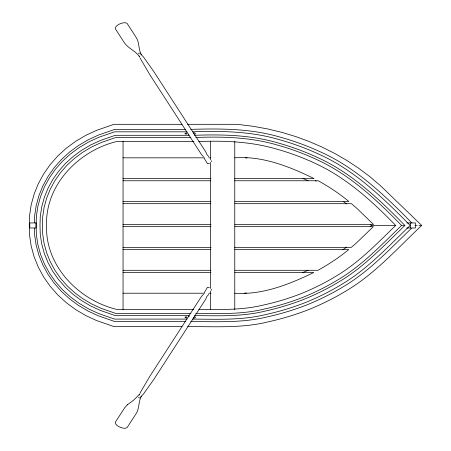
<?xml version="1.0" encoding="UTF-8"?>
<svg xmlns="http://www.w3.org/2000/svg" width="451" height="451" viewBox="0 0 451 451"><rect width="100%" height="100%" fill="white"/><g stroke="black" fill="none" stroke-linecap="round" stroke-linejoin="round"><path stroke-width="0.68" d="M34.4 222.8L34.592 216.153L36.142 205.825L38.91 195.706L42.868 185.913L47.969 176.561L54.154 167.749L61.347 159.586L69.465 152.156L78.418 145.549L88.103 139.833L98.408 135.069L114.853 129.358L185.773 129.358M211.491 290.241L211.485 289.35M204.241 292.693L207.421 287.377L209.456 287.439M211.485 161.65L211.491 160.759M139.207 395.042L139.404 394.529M141.518 396.13C138.254 401.367 139.613 408.02 136.416 413.184L127.114 427.565C124.329 429.983 114.92 425.964 115.236 422.373L124.82 407.569L127.407 404.744M140.052 393.024L149.563 376.732L201.563 296.324L203.452 294.323M140.007 393.796L133.643 400.15L127.221 404.897M208.79 294.424L206.902 296.425L205.865 298.945L153.864 379.359L143.57 393.892L140.47 397.224M370.085 226.842L371.444 225.477L370.536 224.564M194.544 135.3C222.608 134.285 250.936 134.956 278.064 142.956C291.205 146.62 304.047 151.305 316.444 156.999C351.03 172.367 378.784 198.761 404.902 225.461C384.348 245.141 364.758 266.389 340.122 281.131C328.593 288.161 316.501 294.227 303.985 299.306C291.228 304.301 278.087 308.264 264.703 311.201C241.702 316.827 218.013 315.762 194.544 315.615M411.419 228.386C390.109 248.76 369.854 270.814 344.333 286.086C332.477 293.319 320.047 299.549 307.182 304.775C294.063 309.91 280.561 313.981 266.806 316.997C241.854 323.125 216.136 321.54 190.688 321.563M187.588 124.313L237.344 124.313L253.648 126.376L267.86 128.986L281.864 132.374L295.614 136.54L309.048 141.456L322.127 147.111L334.789 153.481L346.988 160.539L358.686 168.268L369.826 176.634L380.373 185.609L421.724 225.461C397.675 247.999 375.536 273.267 346.988 290.376C334.884 297.761 322.189 304.126 309.048 309.465C295.67 314.702 281.892 318.857 267.86 321.935C241.544 328.401 214.417 326.473 187.588 326.609M193.479 133.225C194.933 131.827 196.613 134.545 194.155 134.212M188.479 316.726L189.24 316.264M346.672 247.013L342.861 249.815M302.328 272.748L308.129 270.245M209.444 163.572L207.421 163.623L204.241 158.307M244.188 293.223L246.505 292.93M194.155 316.703C196.613 316.377 194.933 319.088 193.479 317.696M181.978 124.313L114.002 124.313L96.514 130.384L85.758 135.356L75.633 141.338L66.258 148.255L57.739 156.046L50.185 164.626L43.679 173.894L38.301 183.754L34.124 194.088L31.192 204.782L29.557 215.702L29.276 225.461L29.557 235.213L31.192 246.139L34.124 256.828L38.301 267.167L43.679 277.027L50.185 286.295L57.739 294.869L66.258 302.66L75.633 309.583L85.758 315.559L96.514 320.531L114.002 326.609L181.978 326.609M190.688 129.358C221.024 128.49 251.23 128.535 280.539 137.245C294.046 141.011 307.244 145.825 319.99 151.683C356.048 167.687 384.641 195.255 411.926 223.019M186.979 131.822L114.582 131.822L98.639 137.358L88.559 142.02L79.094 147.607L70.35 154.062L62.424 161.317L55.405 169.277L49.379 177.863L44.412 186.968L40.562 196.495L37.867 206.332L36.368 216.373L36.097 225.461L36.368 234.543L37.867 244.583L40.562 254.42L44.412 263.948L49.379 273.058L55.405 281.638L62.424 289.604L70.35 296.854L79.094 303.309L88.559 308.901L98.639 313.558L114.582 319.094L186.979 319.094M192.605 131.822C221.689 130.846 251.077 131.303 279.203 139.624C292.575 143.356 305.637 148.12 318.254 153.915C354.317 169.892 382.938 197.752 410.213 225.461C388.582 246.032 368.196 268.52 342.348 283.989C330.611 291.143 318.31 297.316 305.581 302.486C292.592 307.565 279.225 311.602 265.605 314.584C241.674 320.452 217.021 319.184 192.605 319.094M188.935 135.3L115.309 135.3L100.252 140.532L90.538 145.019L81.417 150.403L72.994 156.627L65.356 163.612L58.602 171.279L52.795 179.549L48.009 188.321L44.299 197.499L41.706 206.981L40.257 216.649L39.998 225.461L40.257 234.266L41.706 243.94L44.299 253.417L48.009 262.595L52.795 271.367L58.602 279.637L65.356 287.31L72.994 294.294L81.417 300.513L90.538 305.896L100.252 310.384L115.309 315.615L188.935 315.615M190.841 137.482L115.772 137.482L101.261 142.522L91.779 146.908L82.877 152.162L74.652 158.233L67.199 165.049L60.603 172.536L54.937 180.609L50.27 189.172L46.645 198.13L44.113 207.381L42.698 216.824L42.445 225.461L42.698 234.097L44.113 243.534L46.645 252.785L50.27 261.743L54.937 270.307L60.603 278.38L67.199 285.866L74.652 292.688L82.877 298.759L91.779 304.013L101.261 308.394L115.772 313.434L190.841 313.434M195.751 137.482C223.172 136.444 250.846 137.251 277.348 145.042C290.348 148.667 303.049 153.301 315.311 158.932C348.967 173.917 376.168 199.404 401.565 225.461C381.693 244.583 362.598 265.047 338.729 279.338C327.325 286.289 315.362 292.287 302.987 297.316C290.365 302.255 277.371 306.173 264.134 309.076C241.713 314.556 218.634 313.62 195.751 313.434M193.93 141.575L116.459 141.575C78.598 150.854 45.247 184.91 46.538 225.461C45.247 266.011 78.598 300.062 116.459 309.347L193.93 309.347M198.857 141.575C224.897 140.464 251.122 141.665 276.277 148.988C289.052 152.551 301.527 157.1 313.58 162.642C345.466 176.899 371.641 200.627 395.674 225.461C377.109 243.501 358.957 262.443 336.576 275.854C325.374 282.687 313.625 288.578 301.471 293.511C289.068 298.37 276.294 302.221 263.283 305.073C242.159 310.209 220.432 309.645 198.857 309.347M122.993 157.827L204.534 157.827M208.728 157.827L210.865 157.827M234.729 157.827C262.6 155.73 289.474 166.611 314.065 178.573L234.683 178.573M122.988 178.573L211.068 178.573M122.988 180.761L210.792 180.761M234.65 180.761L318.226 180.761C329.033 186.753 339.389 193.609 348.905 201.507L234.898 201.507M122.999 201.507L210.972 201.507M122.993 203.689L210.871 203.689M234.774 203.689L351.476 203.689L356.014 207.55L373.535 224.435L234.898 224.435M406.796 222.935L415.422 222.935L415.422 227.98L406.796 227.98M122.999 224.435L211.017 224.435M371.184 225.461L395.459 225.461M401.384 225.461L404.902 225.461M414.943 225.461L417.152 225.461M419.03 225.461L421.724 225.461M122.993 226.622L210.961 226.622M234.83 226.622L373.394 226.622L356.014 243.365L351.312 247.368L234.695 247.368M122.988 247.368L211.085 247.368M122.993 249.55L210.905 249.55M234.813 249.55L348.747 249.55C339.197 257.442 328.818 264.297 317.989 270.296L234.926 270.296M122.999 270.296L210.995 270.296M122.999 272.483L211.006 272.483M234.858 272.483L313.795 272.483C289.277 284.389 262.482 295.129 234.723 293.223M122.993 293.223L204.506 293.223M208.723 293.223L211.074 293.223M185.773 321.563L114.853 321.563L98.408 315.847L88.103 311.089L78.418 305.372L69.465 298.759L61.347 291.335L54.154 283.166L47.969 274.36L42.868 265.008L38.91 255.215L36.142 245.096L34.592 234.762L34.4 228.116M245.271 157.827L247.086 158.059M302.976 178.483L308.129 180.704M315.452 180.761L316.23 181.15M343.42 201.512L346.672 203.937M141.518 54.87C138.254 49.633 139.613 42.98 136.416 37.816L127.114 23.435C124.329 21.017 114.92 25.036 115.236 28.627L124.532 43.008C128.834 48.855 135.875 51.008 139.855 57.176M188.479 134.195L188.806 134.454M140.47 53.776L143.57 57.108L153.864 71.641L205.865 152.055L206.902 154.575L208.79 156.576M203.452 156.677L201.563 154.676L149.563 74.268L140.052 57.976M139.207 55.958L139.404 56.471M410.376 222.935L410.376 227.98M234.768 141.27L234.768 309.645M210.606 141.27L210.606 159.942M210.606 162.405L210.606 288.51M210.606 290.974L210.606 309.645M123.05 141.338L123.05 309.583M139.703 397.85A0.676 0.338 32.9 0 1 139.128 397.883A0.676 0.338 32.9 0 1 138.553 397.348M138.553 53.652A0.676 0.338 -32.9 0 1 139.128 53.117A0.676 0.338 -32.9 0 1 139.703 53.15M185.04 133.389C186.646 136.106 188.174 131.393 185.04 133.389M185.04 317.183C186.646 319.906 188.174 315.187 185.04 317.183M36.103 222.935L29.794 222.935L29.794 227.98L36.103 227.98L36.097 222.935"/></g></svg>
